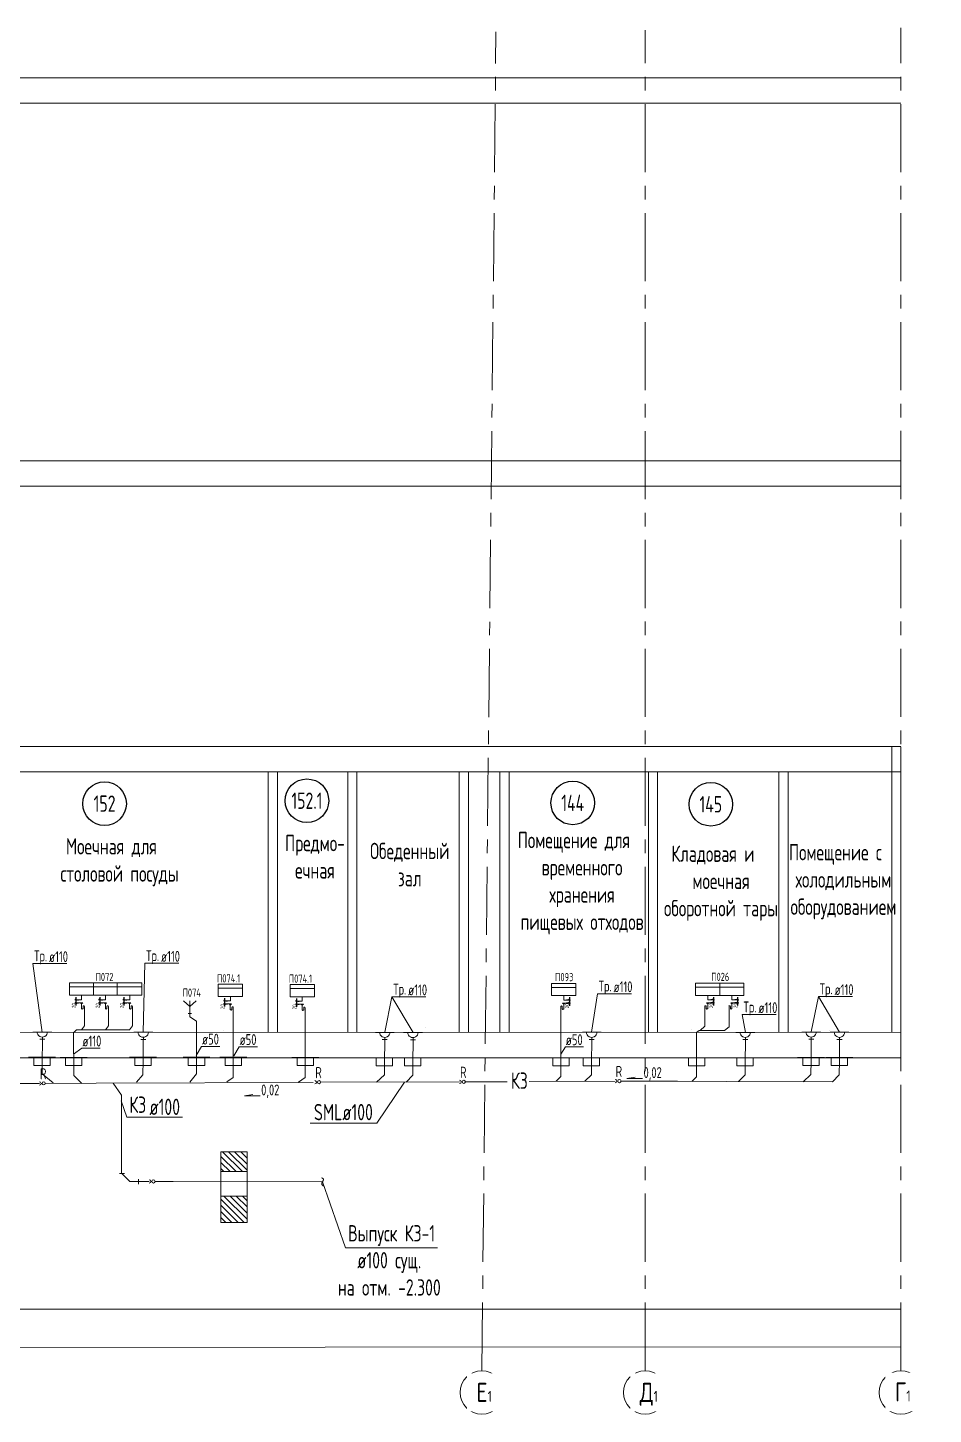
# Model space of a CAD drawing. Header units: millimetres. Extents: x -8689834 to 9419935, y -117443 to 166298.
# Drawn here: x -212037 to -195406, y -112293 to -86840 of the extents above; entities that cross this region are included whole.
import ezdxf
from ezdxf.enums import TextEntityAlignment as Align

# ---------------------------------------------------------------- set-up
doc = ezdxf.new("R2010")
doc.units = ezdxf.units.MM
doc.header["$MEASUREMENT"] = 0
doc.linetypes.add('CENTER', pattern=[2, 1.25, -0.25, 0.25, -0.25])
doc.layers.get('0').update_dxf_attribs({"color": 250, "lineweight": 9})
for name, color, linetype in [('PDF _0', 7, 'Continuous'), ('PDF __ВК-Text В1', 7, 'Continuous'), ('PDF __ВК-В1', 5, 'Continuous'), ('PDF __ВК-К3', 7, 'Continuous'), ('PDF __ВК-противопожарные муфты', 1, 'Continuous'), ('PDF __ВК-стены', 7, 'Continuous'), ('PDF __ВК-текст Канал', 7, 'Continuous'), ('PDF __Пескоуловитель', 7, 'Continuous'), ('PDF __Сантехника', 7, 'Continuous'), ('PDF _TEKSTBK', 7, 'Continuous'), ('АР_Кровля дорожки', 245, 'Continuous'), ('АР_Таблицы', 250, 'Continuous')]:
    doc.layers.add(name, color=color, linetype=linetype)
doc.layers.add('PDF __ВК-К1', color=7, linetype='Continuous', true_color=0xb80000)
for name, color, linetype, lineweight in [('АР_Маркер экспликации', 239, 'Continuous', 13), ('АР_Номер помещения', 1, 'Continuous', 25), ('АР_Оси', 195, 'Continuous', 9), ('АР_Помещения_площадь', 19, 'Continuous', 9), ('ВК_канализация', 32, 'Continuous', 15)]:
    doc.layers.add(name, color=color, linetype=linetype, lineweight=lineweight)
doc.styles.add('ISOCPEUR', font='isocpeur.ttf', dxfattribs={"width": 0.7})
doc.styles.get("Standard").update_dxf_attribs({"font": 'isocpeur.ttf', "width": 0.7})
doc.styles.add('ГОСТ 2.304', font='isocpeur.ttf', dxfattribs={"width": 0.7})
doc.styles.add('ГОСТ М100', font='ARIALN.TTF')
doc.dimstyles.new('ISO-25', dxfattribs={"dimtxt": 70, "dimasz": 30, "dimexe": 50, "dimexo": 50, "dimgap": 5, "dimtad": 1, "dimdec": 0, "dimrnd": 10, "dimdsep": 46, "dimtxsty": 'ГОСТ М100', "dimblk": 'OBLIQUE', "dimcen": 30, "dimdle": 50, "dimadec": 0, "dimazin": 0, "dimtfac": 1, "dimtdec": 0, "dimtmove": 1, "dimatfit": 3, "dimldrblk": 'OBLIQUE', "dimfxl": 1, "dimarcsym": 0})

# ---------------------------------------------------------------- blocks, each defined once
blk = doc.blocks.new('*U1658')
at = {"layer": 'АР_Номер помещения', "color": 7}
blk.add_circle((-15720, 4793), 400, dxfattribs=at)
at = {"layer": 'АР_Помещения_площадь', "color": 7}
blk.add_line((-13545, 633), (-13545, 633), dxfattribs=at)
at = {"color": 7, "style": 'ISOCPEUR', "width": 0.7, "flags": 1}
blk.add_attdef('КАТЕГОРИЯ', (-499, -2092), '', height=250, dxfattribs=at)
at = {"layer": 'АР_Номер помещения', "color": 7, "style": 'ISOCPEUR', "width": 0.7}
blk.add_attdef('НОМЕР_ПОМЕЩЕНИЯ', text='', height=300, dxfattribs=at).set_placement((-15720, 4793), align=Align.MIDDLE_CENTER)
at = {"layer": 'АР_Помещения_площадь', "color": 7, "lineweight": 30, "width": 0.7, "flags": 104}
blk.add_attdef('ИМЯ_ПОМЕЩЕНИЯ', text='', height=100, dxfattribs=at).set_placement((158, 1217), align=Align.MIDDLE_CENTER)
at = {"layer": 'АР_Помещения_площадь', "color": 7, "style": 'ISOCPEUR', "width": 0.7}
blk.add_attdef('ПЛОЩАДЬ_ПОМЕЩЕНИЯ', text='', height=200, dxfattribs=at).set_placement((-13540, 880), align=Align.MIDDLE_RIGHT)
blk = doc.blocks.new('_Oblique')
at = {"color": 0, "linetype": 'ByBlock', "lineweight": -2}
blk.add_line((-0.5, -0.5), (0.5, 0.5), dxfattribs=at)
blk = doc.blocks.new('*D1757')
at = {"layer": 'АР_Кровля дорожки', "color": 0, "lineweight": -2, "ltscale": 500, "transparency": 16777216}
for p, q in [((-210269, -104634), (-210269, -104790)), ((-210240, -104684), (-210219, -104684)), ((-210240, -104740), (-210219, -104740))]:
    blk.add_line(p, q, dxfattribs=at)
at = {"layer": 'АР_Кровля дорожки', "color": 0, "lineweight": -2, "ltscale": 500, "transparency": 16777216, "xscale": 30, "yscale": 30, "zscale": 30}
for p, rotation in [((-210269, -104684), 90), ((-210269, -104740), 270)]:
    blk.add_blockref('_Oblique', p, dxfattribs=dict(at, rotation=rotation))
at = {"layer": 'АР_Кровля дорожки', "color": 0, "lineweight": 13, "ltscale": 500, "transparency": 16777216, "insert": (-210309, -104790), "char_height": 70, "attachment_point": 5, "rotation": 90, "style": 'ГОСТ М100'}
blk.add_mtext('{\\fГОСТ тип А|b0|i0|c0|p34;20}', dxfattribs=at)
blk = doc.blocks.new('*D1758')
at = {"layer": 'АР_Кровля дорожки', "color": 0, "lineweight": -2, "ltscale": 500, "transparency": 16777216}
for p, q in [((-210713, -104634), (-210713, -104790)), ((-210684, -104684), (-210663, -104684)), ((-210684, -104740), (-210663, -104740))]:
    blk.add_line(p, q, dxfattribs=at)
at = {"layer": 'АР_Кровля дорожки', "color": 0, "lineweight": -2, "ltscale": 500, "transparency": 16777216, "xscale": 30, "yscale": 30, "zscale": 30}
for p, rotation in [((-210713, -104684), 90), ((-210713, -104740), 270)]:
    blk.add_blockref('_Oblique', p, dxfattribs=dict(at, rotation=rotation))
at = {"layer": 'АР_Кровля дорожки', "color": 0, "lineweight": 13, "ltscale": 500, "transparency": 16777216, "insert": (-210753, -104790), "char_height": 70, "attachment_point": 5, "rotation": 90, "style": 'ГОСТ М100'}
blk.add_mtext('{\\fГОСТ тип А|b0|i0|c0|p34;20}', dxfattribs=at)
blk = doc.blocks.new('*D1759')
at = {"layer": 'АР_Кровля дорожки', "color": 0, "lineweight": -2, "ltscale": 500, "transparency": 16777216}
for p, q in [((-211152, -104634), (-211152, -104790)), ((-211123, -104684), (-211102, -104684)), ((-211123, -104740), (-211102, -104740))]:
    blk.add_line(p, q, dxfattribs=at)
at = {"layer": 'АР_Кровля дорожки', "color": 0, "lineweight": -2, "ltscale": 500, "transparency": 16777216, "xscale": 30, "yscale": 30, "zscale": 30}
for p, rotation in [((-211152, -104684), 90), ((-211152, -104740), 270)]:
    blk.add_blockref('_Oblique', p, dxfattribs=dict(at, rotation=rotation))
at = {"layer": 'АР_Кровля дорожки', "color": 0, "lineweight": 13, "ltscale": 500, "transparency": 16777216, "insert": (-211192, -104790), "char_height": 70, "attachment_point": 5, "rotation": 90, "style": 'ГОСТ М100'}
blk.add_mtext('{\\fГОСТ тип А|b0|i0|c0|p34;20}', dxfattribs=at)
blk = doc.blocks.new('*D1760')
at = {"layer": 'АР_Кровля дорожки', "color": 0, "lineweight": -2, "ltscale": 500, "transparency": 16777216}
for p, q in [((-208420, -104653), (-208420, -104809)), ((-208391, -104703), (-208370, -104703)), ((-208391, -104759), (-208370, -104759))]:
    blk.add_line(p, q, dxfattribs=at)
at = {"layer": 'АР_Кровля дорожки', "color": 0, "lineweight": -2, "ltscale": 500, "transparency": 16777216, "xscale": 30, "yscale": 30, "zscale": 30}
for p, rotation in [((-208420, -104703), 90), ((-208420, -104759), 270)]:
    blk.add_blockref('_Oblique', p, dxfattribs=dict(at, rotation=rotation))
at = {"layer": 'АР_Кровля дорожки', "color": 0, "lineweight": 13, "ltscale": 500, "transparency": 16777216, "insert": (-208460, -104809), "char_height": 70, "attachment_point": 5, "rotation": 90, "style": 'ГОСТ М100'}
blk.add_mtext('{\\fГОСТ тип А|b0|i0|c0|p34;20}', dxfattribs=at)
blk = doc.blocks.new('*D1761')
at = {"layer": 'АР_Кровля дорожки', "color": 0, "lineweight": -2, "ltscale": 500, "transparency": 16777216}
for p, q in [((-207099, -104658), (-207099, -104814)), ((-207070, -104708), (-207049, -104708)), ((-207070, -104764), (-207049, -104764))]:
    blk.add_line(p, q, dxfattribs=at)
at = {"layer": 'АР_Кровля дорожки', "color": 0, "lineweight": -2, "ltscale": 500, "transparency": 16777216, "xscale": 30, "yscale": 30, "zscale": 30}
for p, rotation in [((-207099, -104708), 90), ((-207099, -104764), 270)]:
    blk.add_blockref('_Oblique', p, dxfattribs=dict(at, rotation=rotation))
at = {"layer": 'АР_Кровля дорожки', "color": 0, "lineweight": 13, "ltscale": 500, "transparency": 16777216, "insert": (-207139, -104814), "char_height": 70, "attachment_point": 5, "rotation": 90, "style": 'ГОСТ М100'}
blk.add_mtext('{\\fГОСТ тип А|b0|i0|c0|p34;20}', dxfattribs=at)
blk = doc.blocks.new('*D1763')
at = {"layer": 'АР_Кровля дорожки', "color": 0, "lineweight": -2, "ltscale": 500, "transparency": 16777216}
for p, q in [((-202118, -104688), (-202139, -104688)), ((-202118, -104744), (-202139, -104744)), ((-202089, -104638), (-202089, -104794))]:
    blk.add_line(p, q, dxfattribs=at)
at = {"layer": 'АР_Кровля дорожки', "color": 0, "lineweight": -2, "ltscale": 500, "transparency": 16777216, "xscale": 30, "yscale": 30, "zscale": 30}
for p, rotation in [((-202089, -104688), 90), ((-202089, -104744), 270)]:
    blk.add_blockref('_Oblique', p, dxfattribs=dict(at, rotation=rotation))
at = {"layer": 'АР_Кровля дорожки', "color": 0, "lineweight": 13, "ltscale": 500, "transparency": 16777216, "insert": (-202129, -104794), "char_height": 70, "attachment_point": 5, "rotation": 90, "style": 'ГОСТ М100'}
blk.add_mtext('{\\fГОСТ тип А|b0|i0|c0|p34;20}', dxfattribs=at)
blk = doc.blocks.new('*D1764')
at = {"layer": 'АР_Кровля дорожки', "color": 0, "lineweight": -2, "ltscale": 500, "transparency": 16777216}
for p, q in [((-199473, -104683), (-199494, -104683)), ((-199473, -104739), (-199494, -104739)), ((-199444, -104633), (-199444, -104789))]:
    blk.add_line(p, q, dxfattribs=at)
at = {"layer": 'АР_Кровля дорожки', "color": 0, "lineweight": -2, "ltscale": 500, "transparency": 16777216, "xscale": 30, "yscale": 30, "zscale": 30}
for p, rotation in [((-199444, -104683), 90), ((-199444, -104739), 270)]:
    blk.add_blockref('_Oblique', p, dxfattribs=dict(at, rotation=rotation))
at = {"layer": 'АР_Кровля дорожки', "color": 0, "lineweight": 13, "ltscale": 500, "transparency": 16777216, "insert": (-199484, -104789), "char_height": 70, "attachment_point": 5, "rotation": 90, "style": 'ГОСТ М100'}
blk.add_mtext('{\\fГОСТ тип А|b0|i0|c0|p34;20}', dxfattribs=at)
blk = doc.blocks.new('*D1765')
at = {"layer": 'АР_Кровля дорожки', "color": 0, "lineweight": -2, "ltscale": 500, "transparency": 16777216}
for p, q in [((-199028, -104683), (-199049, -104683)), ((-199028, -104739), (-199049, -104739)), ((-198999, -104633), (-198999, -104789))]:
    blk.add_line(p, q, dxfattribs=at)
at = {"layer": 'АР_Кровля дорожки', "color": 0, "lineweight": -2, "ltscale": 500, "transparency": 16777216, "xscale": 30, "yscale": 30, "zscale": 30}
for p, rotation in [((-198999, -104683), 90), ((-198999, -104739), 270)]:
    blk.add_blockref('_Oblique', p, dxfattribs=dict(at, rotation=rotation))
at = {"layer": 'АР_Кровля дорожки', "color": 0, "lineweight": 13, "ltscale": 500, "transparency": 16777216, "insert": (-199039, -104789), "char_height": 70, "attachment_point": 5, "rotation": 90, "style": 'ГОСТ М100'}
blk.add_mtext('{\\fГОСТ тип А|b0|i0|c0|p34;20}', dxfattribs=at)

msp = doc.modelspace()

# ---------------------------------------------------------------- linework, layer by layer
at = {"layer": 'PDF _0', "color": 3, "lineweight": 13}
for centre in [(-211768.3, -105273.3), (-211768.3, -105273.3), (-209915.9, -105276.6), (-209915.9, -105276.6), (-205481, -105280), (-205481, -105280), (-204961.3, -105283.5), (-204961.3, -105283.5), (-201679.6, -105278.6), (-201679.6, -105278.6), (-198858.8, -105280.3), (-198858.8, -105280.3), (-197649.4, -105274.6), (-197649.4, -105274.6), (-197129.7, -105278), (-197129.7, -105278)]:
    msp.add_arc(centre, 95.2, 179.99999, 0.00001, dxfattribs=at)
at = {"layer": 'PDF __ВК-Text В1', "lineweight": 13}
for points in [[(-200879.7, -106104.4), (-201034.4, -106130.6), (-200746.9, -106130.6)], [(-207902.2, -106423.5), (-208056.8, -106449.7), (-207769.3, -106449.7)]]:
    msp.add_lwpolyline(points, dxfattribs=at)
at = {"layer": 'PDF __ВК-В1', "color": 30, "lineweight": 13, "true_color": 0xf26722}
msp.add_lwpolyline([(-209059.8, -104806.5), (-209059.8, -104704.8)], dxfattribs=at)
at = {"layer": 'PDF __ВК-К1', "color": 30, "lineweight": 13, "true_color": 0xf26722}
for points in [[(-211046.9, -104683.6), (-211046.9, -104603.2)], [(-210608.4, -104683.6), (-210608.4, -104603.2)], [(-210164, -104683.6), (-210164, -104603.2)], [(-202193.5, -104688.3), (-202193.5, -104607.9)], [(-199548.8, -104683), (-199548.8, -104602.5)], [(-199104.3, -104683), (-199104.3, -104602.5)], [(-208314.6, -104703.3), (-208314.6, -104622.8)], [(-206994.6, -104707.8), (-206994.6, -104627.4)], [(-209087.4, -104933.5), (-209029.5, -104933.5)], [(-209059.8, -104878.3), (-209059.8, -104997)], [(-209059.8, -104997), (-208939, -105075.8)], [(-211939.7, -105275.5), (-211592.6, -105275.5)], [(-211766.2, -105440.5), (-211765.5, -105368.6)], [(-210087.4, -105278.8), (-209740.2, -105278.8)], [(-209913.8, -105443.8), (-209913.1, -105371.9)], [(-205652.5, -105282.2), (-205305.4, -105282.2)], [(-205132.7, -105285.6), (-204785.6, -105285.6)], [(-201851, -105280.7), (-201503.9, -105280.7)], [(-201677.5, -105445.8), (-201676.8, -105373.8)], [(-199030.3, -105282.5), (-198683.2, -105282.5)], [(-197820.9, -105276.7), (-197473.8, -105276.7)], [(-197647.3, -105441.8), (-197646.7, -105369.8)], [(-197301.1, -105280.1), (-196954, -105280.1)], [(-197127.6, -105445.2), (-197126.9, -105373.3)], [(-211719.6, -105406.7), (-211812.7, -105406.7)], [(-211719.6, -105406.7), (-211812.7, -105406.7)], [(-209867.2, -105410), (-209960.4, -105410)], [(-209867.2, -105410), (-209960.4, -105410)], [(-205432.4, -105413.4), (-205525.5, -105413.4)], [(-205432.4, -105413.4), (-205525.5, -105413.4)], [(-205478.9, -105447.2), (-205478.3, -105375.3)], [(-204912.6, -105416.8), (-205005.7, -105416.8)], [(-204912.6, -105416.8), (-205005.7, -105416.8)], [(-204959.2, -105450.7), (-204958.5, -105378.7)], [(-201630.9, -105411.9), (-201724, -105411.9)], [(-201630.9, -105411.9), (-201724, -105411.9)], [(-198810.2, -105413.7), (-198903.3, -105413.7)], [(-198810.2, -105413.7), (-198903.3, -105413.7)], [(-198856.7, -105447.6), (-198856, -105375.6)], [(-197600.8, -105407.9), (-197693.9, -105407.9)], [(-197600.8, -105407.9), (-197693.9, -105407.9)], [(-197081, -105411.4), (-197174.1, -105411.4)], [(-197081, -105411.4), (-197174.1, -105411.4)], [(-210468.4, -106215.3), (-210315.1, -106436), (-210316.4, -107863.4)], [(-210261.4, -107871.9), (-210350.3, -107871.9)], [(-210320.6, -107859.2), (-210159.8, -108020)], [(-210159.8, -108020), (-209805.6, -108019.4)], [(-210003.2, -107977.7), (-210003.2, -108066.6)], [(-209698.9, -108019.3), (-209367.3, -108018.7)], [(-209367.3, -108018.7), (-206621, -108024.3)]]:
    msp.add_lwpolyline(points, dxfattribs=at)
at = {"layer": 'PDF __ВК-К1', "lineweight": 13}
for points in [[(-211939.7, -105275.5), (-211592.6, -105275.5)], [(-210087.4, -105278.8), (-209740.2, -105278.8)], [(-205652.5, -105282.2), (-205305.4, -105282.2)], [(-205132.7, -105285.6), (-204785.6, -105285.6)], [(-201851, -105280.7), (-201503.9, -105280.7)], [(-199030.3, -105282.5), (-198683.2, -105282.5)], [(-197820.9, -105276.7), (-197473.8, -105276.7)], [(-197301.1, -105280.1), (-196954, -105280.1)]]:
    msp.add_lwpolyline(points, dxfattribs=at)
at = {"layer": 'PDF __ВК-К3', "lineweight": 13}
msp.add_lwpolyline([(-208487.7, -108769.3), (-208487.7, -107474), (-208009.4, -107474), (-208009.4, -108769.3)], close=True, dxfattribs=at)
for points in [[(-208208.3, -107838), (-208487.7, -107558.6)], [(-208094.1, -107838), (-208462.3, -107474)], [(-208009.4, -107812.6), (-208348, -107474)], [(-208009.4, -107702.6), (-208238, -107474)], [(-208009.4, -107588.3), (-208123.7, -107474)], [(-208009.4, -107478.2), (-208013.6, -107474)], [(-208318.4, -107838), (-208487.7, -107672.9)], [(-208432.7, -107838), (-208487.7, -107783)], [(-208487.7, -107838), (-208009.4, -107838)], [(-208487.7, -108286.7), (-208009.4, -108286.7)], [(-208064.4, -108769.3), (-208487.7, -108346)], [(-208009.4, -108710), (-208432.7, -108286.7)], [(-208009.4, -108600), (-208318.4, -108286.7)], [(-208009.4, -108485.7), (-208208.3, -108286.7)], [(-208009.4, -108375.6), (-208094.1, -108286.7)], [(-208174.5, -108769.3), (-208487.7, -108456)], [(-208288.8, -108769.3), (-208487.7, -108570.3)], [(-208398.8, -108769.3), (-208487.7, -108680.4)]]:
    msp.add_lwpolyline(points, dxfattribs=at)
at = {"layer": 'PDF __ВК-противопожарные муфты', "lineweight": 13}
for points in [[(-212019.4, -105739), (-211773.8, -105739), (-211524.1, -105739)], [(-211922, -105739), (-211922, -105887.1), (-211621.5, -105887.1), (-211621.5, -105739)], [(-211438.3, -105740.8), (-211192.8, -105740.8), (-210943.1, -105740.8)], [(-211341, -105740.8), (-211341, -105889), (-211040.4, -105889), (-211040.4, -105740.8)], [(-210167, -105739), (-209921.5, -105739), (-209671.8, -105739)], [(-210069.7, -105739), (-210069.7, -105887.1), (-209769.1, -105887.1), (-209769.1, -105739)], [(-209184.6, -105739), (-208939.1, -105739), (-208689.4, -105739)], [(-209087.3, -105739), (-209087.3, -105887.1), (-208786.7, -105887.1), (-208786.7, -105739)], [(-208507, -105739), (-208261.4, -105739), (-208011.7, -105739)], [(-208409.6, -105739), (-208409.6, -105887.1), (-208109.1, -105887.1), (-208109.1, -105739)], [(-207186.9, -105743.6), (-206941.4, -105743.6), (-206691.6, -105743.6)], [(-207089.6, -105743.6), (-207089.6, -105891.7), (-206789, -105891.7), (-206789, -105743.6)], [(-205732.2, -105749.3), (-205486.7, -105749.3), (-205237, -105749.3)], [(-205634.9, -105749.3), (-205634.9, -105897.5), (-205334.3, -105897.5), (-205334.3, -105749.3)], [(-205212.4, -105749.3), (-204966.9, -105749.3), (-204717.2, -105749.3)], [(-205115.1, -105749.3), (-205115.1, -105897.5), (-204814.5, -105897.5), (-204814.5, -105749.3)], [(-202489.9, -105748), (-202244.4, -105748), (-201994.6, -105748)], [(-202392.5, -105748), (-202392.5, -105896.2), (-202092, -105896.2), (-202092, -105748)], [(-201930.8, -105748.1), (-201685.2, -105748.1), (-201435.5, -105748.1)], [(-201833.4, -105748.1), (-201833.4, -105896.3), (-201532.8, -105896.3), (-201532.8, -105748.1)], [(-200000.1, -105747.2), (-199754.6, -105747.2), (-199504.9, -105747.2)], [(-199902.8, -105747.2), (-199902.8, -105895.4), (-199602.2, -105895.4), (-199602.2, -105747.2)], [(-199110, -105748.1), (-198864.5, -105748.1), (-198614.7, -105748.1)], [(-199012.6, -105748.1), (-199012.6, -105896.3), (-198712.1, -105896.3), (-198712.1, -105748.1)], [(-197900.6, -105743.9), (-197655.1, -105743.9), (-197405.4, -105743.9)], [(-197803.3, -105743.9), (-197803.3, -105892), (-197502.7, -105892), (-197502.7, -105743.9)], [(-197380.8, -105743.9), (-197135.3, -105743.9), (-196885.6, -105743.9)], [(-197283.5, -105743.9), (-197283.5, -105892), (-196982.9, -105892), (-196982.9, -105743.9)]]:
    msp.add_lwpolyline(points, dxfattribs=at)
at = {"layer": 'PDF __ВК-стены', "color": 18, "lineweight": 13, "true_color": 0x000000}
for points in [[(-227717.8, -87757.7), (-195999.9, -87757.7)], [(-227717.8, -88223.4), (-195999.9, -88223.4)], [(-227717.8, -94788), (-195999.9, -94788)], [(-227717.8, -95253.7), (-195999.9, -95253.7)], [(-227717.8, -100037.1), (-195999.9, -100037.1)], [(-196169.2, -100037.6), (-196169.2, -105277.2)], [(-195999.9, -100037.6), (-195999.9, -105748.1)], [(-227717.8, -100498.5), (-195999.9, -100498.5)], [(-207619, -100494.5), (-207619, -105277.9)], [(-207449.7, -100494.5), (-207449.7, -105277.9)], [(-206159.3, -100494.8), (-206159.3, -105278.2)], [(-205989.9, -100494.8), (-205989.9, -105278.2)], [(-204110.6, -100498.5), (-204110.6, -105282)], [(-203941.3, -100498.5), (-203941.3, -105282)], [(-203366, -100506.2), (-203366, -105282.5)], [(-203196.7, -100506.2), (-203196.7, -105282.5)], [(-200637.7, -100506.2), (-200637.7, -105282.5)], [(-200468.4, -100506.2), (-200468.4, -105282.5)], [(-198242.5, -100494.8), (-198242.5, -105278.2)], [(-198073.1, -100494.8), (-198073.1, -105278.2)], [(-228269.9, -105282.1), (-195999.9, -105277.7)], [(-228240.4, -105747.7), (-195999.9, -105747.7)], [(-227717.8, -105747.7), (-195999.9, -105747.7)], [(-227717.8, -111074), (-195999.9, -111051.7)]]:
    msp.add_lwpolyline(points, dxfattribs=at)
at = {"layer": 'PDF __ВК-текст Канал', "lineweight": 13}
msp.add_lwpolyline([(-205118.3, -106194.9), (-205627.8, -106945.9), (-205678.6, -106945.9), (-206846.9, -106945.9)], dxfattribs=at)
at = {"layer": 'PDF __Пескоуловитель', "lineweight": 13}
msp.add_lwpolyline([(-206642.1, -107952.3), (-206629.4, -107956.5), (-206621, -107960.8), (-206616.7, -107965), (-206612.5, -107965), (-206608.3, -107969.2), (-206604, -107973.5), (-206604, -107977.7), (-206604, -107981.9), (-206604, -107986.2), (-206604, -107990.4), (-206608.3, -107994.6), (-206608.3, -107998.9), (-206612.5, -108007.3), (-206616.7, -108011.6), (-206621, -108024.3), (-206625.2, -108032.7), (-206629.4, -108037), (-206633.7, -108041.2), (-206633.7, -108049.7), (-206637.9, -108053.9), (-206637.9, -108058.1), (-206637.9, -108062.4), (-206637.9, -108066.6), (-206637.9, -108070.8), (-206633.7, -108075.1), (-206633.7, -108079.3), (-206629.4, -108079.3), (-206625.2, -108083.5), (-206621, -108087.8), (-206616.7, -108092), (-206612.5, -108096.2), (-206599.8, -108104.7)], dxfattribs=at)
at = {"layer": 'PDF __Сантехника', "lineweight": 13}
for points in [[(-211269.1, -104375.5), (-210830.7, -104375.4), (-210830.7, -104447.3), (-211269.1, -104447.5)], [(-211269.1, -104447.5), (-210830.7, -104447.5), (-210830.5, -104600.6), (-211269.1, -104599.9)], [(-210830.7, -104375.5), (-210392.3, -104375.4), (-210392.3, -104447.3), (-210830.7, -104447.5)], [(-210830.7, -104447.5), (-210392.3, -104447.5), (-210392.1, -104600.6), (-210830.7, -104599.9)], [(-210392.3, -104375.5), (-209941.7, -104375.5), (-209941.7, -104447.5), (-210392.3, -104447.5)], [(-210392.2, -104447.5), (-209941.7, -104447.5), (-209941.7, -104599.9), (-210392.2, -104600.1)], [(-208536.9, -104398.5), (-208092.4, -104398.5), (-208092.4, -104470.4), (-208536.9, -104470.4)], [(-208536.9, -104470.4), (-208092.4, -104470.4), (-208092.4, -104622.8), (-208536.9, -104622.8)], [(-207216.8, -104403.1), (-206772.3, -104403.1), (-206772.3, -104475), (-207216.8, -104475)], [(-207216.8, -104475), (-206772.3, -104475), (-206772.3, -104627.4), (-207216.8, -104627.4)], [(-201971.3, -104383.5), (-202415.7, -104383.5), (-202415.7, -104455.5), (-201971.3, -104455.5)], [(-201971.3, -104455.5), (-202415.7, -104455.5), (-202415.7, -104607.9), (-201971.3, -104607.9)], [(-199326.5, -104378.2), (-199771, -104378.2), (-199771, -104450.1), (-199326.5, -104450.1)], [(-199326.5, -104450.1), (-199771, -104450.1), (-199771, -104602.5), (-199326.5, -104602.5)], [(-198882.1, -104378.2), (-199326.5, -104378.2), (-199326.5, -104450.1), (-198882.1, -104450.1)], [(-198882.1, -104450.1), (-199326.5, -104450.1), (-199326.5, -104602.5), (-198882.1, -104602.5)]]:
    msp.add_lwpolyline(points, close=True, dxfattribs=at)
for points in [[(-209059.8, -104878.3), (-209059.8, -104806.5), (-209175.8, -104704.3)], [(-208941.1, -104704.3), (-209059.8, -104806.5)]]:
    msp.add_lwpolyline(points, dxfattribs=at)
at = {"layer": 'PDF _TEKSTBK', "lineweight": 13}
for points in [[(-211048.1, -104760.6), (-211027, -104739.5)], [(-210609.7, -104760.6), (-210588.6, -104739.5)], [(-210165.2, -104760.6), (-210144.2, -104739.5)], [(-208315.9, -104780.2), (-208294.8, -104759.2)], [(-206995.8, -104784.8), (-206974.8, -104763.8)], [(-202192.3, -104765.2), (-202213.3, -104744.2)], [(-199547.5, -104759.9), (-199568.6, -104738.9)], [(-199103.1, -104759.9), (-199124.1, -104738.9)]]:
    msp.add_lwpolyline(points, dxfattribs=at)
at = {"layer": 'PDF _TEKSTBK', "color": 30, "lineweight": 13, "true_color": 0xf26722}
for points in [[(-211048, -104842.9), (-211048.1, -104760.6), (-211048.1, -104760.6)], [(-210609.6, -104842.9), (-210609.7, -104760.6), (-210609.7, -104760.6)], [(-210165.1, -104842.9), (-210165.2, -104760.6), (-210165.2, -104760.6)], [(-208315.8, -104862.5), (-208315.9, -104780.2), (-208315.9, -104780.2)], [(-206995.7, -104867.1), (-206995.8, -104784.8), (-206995.8, -104784.8)], [(-202192.4, -104847.6), (-202192.3, -104765.2), (-202192.3, -104765.2)], [(-199547.6, -104842.2), (-199547.5, -104759.9), (-199547.5, -104759.9)], [(-199103.2, -104842.2), (-199103.1, -104759.9), (-199103.1, -104759.9)]]:
    msp.add_lwpolyline(points, dxfattribs=at)
for centre, start, end in [((-211034.4, -104840.7), 189.04021, 353.99457), ((-211007.3, -104806.2), 6.6197, 175.58976), ((-210596, -104840.7), 189.04021, 353.99457), ((-210568.9, -104806.2), 6.6197, 175.58976), ((-210151.6, -104840.7), 189.04021, 353.99457), ((-210124.4, -104806.2), 6.6197, 175.58976), ((-208302.2, -104860.4), 189.04021, 353.99457), ((-208275.1, -104825.8), 6.6197, 175.58976), ((-206955, -104830.4), 6.6197, 175.58976), ((-202233.1, -104810.8), 4.41024, 173.3803), ((-202205.9, -104845.4), 186.00543, 350.95979), ((-199588.3, -104805.5), 4.41024, 173.3803), ((-199561.2, -104840.1), 186.00543, 350.95979), ((-199143.9, -104805.5), 4.41024, 173.3803), ((-199116.7, -104840.1), 186.00543, 350.95979), ((-206982.2, -104865), 189.04021, 353.99457)]:
    msp.add_arc(centre, 13.7, start, end, dxfattribs=at)
at = {"layer": 'АР_Кровля дорожки', "color": 7, "lineweight": 13, "ltscale": 500}
for points in [[(-211046.9, -104683.6), (-211172.8, -104683.6)], [(-211027, -104739.5), (-211172.8, -104739.5)], [(-211048.1, -104760.6), (-211069.8, -104739.5)], [(-210608.4, -104683.6), (-210734.3, -104683.6)], [(-210588.6, -104739.5), (-210734.3, -104739.5)], [(-210609.7, -104760.6), (-210631.3, -104739.5)], [(-210164, -104683.6), (-210289.9, -104683.6)], [(-210144.2, -104739.5), (-210289.9, -104739.5)], [(-210165.2, -104760.6), (-210186.9, -104739.5)], [(-208314.6, -104703.3), (-208440.5, -104703.3)], [(-208294.8, -104759.2), (-208440.5, -104759.2)], [(-208315.9, -104780.2), (-208337.5, -104759.2)], [(-206994.6, -104707.8), (-207120.5, -104707.8)], [(-206974.8, -104763.8), (-207120.5, -104763.8)], [(-206995.8, -104784.8), (-207017.5, -104763.8)], [(-202213.3, -104744.2), (-202067.6, -104744.2)], [(-202193.5, -104688.3), (-202067.6, -104688.3)], [(-202192.3, -104765.2), (-202170.6, -104744.2)], [(-199568.6, -104738.9), (-199422.9, -104738.9)], [(-199548.8, -104683), (-199422.9, -104683)], [(-199547.5, -104759.9), (-199525.9, -104738.9)], [(-199124.1, -104738.9), (-198978.4, -104738.9)], [(-199104.3, -104683), (-198978.4, -104683)], [(-199103.1, -104759.9), (-199081.4, -104738.9)], [(-199155.7, -105179.9), (-199239.1, -105249.9)]]:
    msp.add_lwpolyline(points, dxfattribs=at)
at = {"layer": 'АР_Кровля дорожки', "color": 30, "lineweight": 13, "ltscale": 500, "true_color": 0xf26722}
for points in [[(-211020.9, -104805.1), (-211020.8, -104842.2)], [(-210993.7, -104804.6), (-210993.7, -105160.3)], [(-210582.5, -104805.1), (-210582.4, -104842.2)], [(-210555.3, -104804.6), (-210555.3, -105160.3)], [(-210138, -104805.1), (-210137.9, -104842.2)], [(-210110.8, -104804.6), (-210110.8, -105159)], [(-208288.7, -104824.8), (-208288.6, -104861.8)], [(-208261.5, -104824.2), (-208261.4, -106108)], [(-206968.6, -104829.3), (-206968.5, -104866.4)], [(-206941.5, -104828.8), (-206941.4, -106112.6)], [(-202246.6, -104809.3), (-202243.5, -106089.7)], [(-202219.5, -104809.8), (-202219.6, -104846.9)], [(-199601.9, -104803.9), (-199601, -105170.3)], [(-199574.7, -104804.5), (-199574.8, -104841.5)], [(-199157.4, -104803.9), (-199155.7, -105179.9)], [(-199130.2, -104804.5), (-199130.3, -104841.5)], [(-210110.8, -105159), (-210166, -105234.8), (-211140.3, -105237.7), (-211193.7, -105289.7), (-211192.2, -106075), (-211044, -106217.6)], [(-210993.7, -105160.3), (-211048.9, -105236.1)], [(-210555.3, -105160.3), (-210610.5, -105236.1)], [(-199156.5, -105180.6), (-199239.1, -105249.9), (-199707.2, -105249.9), (-199755.4, -105282.5), (-199754, -106095.9)], [(-199601, -105170.3), (-199684.4, -105249.9)], [(-208261.4, -106108), (-208381.4, -106192.8)], [(-206941.4, -106112.6), (-207061.4, -106197.3)]]:
    msp.add_lwpolyline(points, dxfattribs=at)
at = {"layer": 'АР_Оси', "color": 18, "linetype": 'CENTER', "lineweight": 13, "ltscale": 1000, "true_color": 0x000000}
for p, q in [((-203696.8, -111492.5), (-203436.6, -86915.4)), ((-200696.8, -111492.5), (-200696.8, -86887)), ((-195999.9, -111492.1), (-195999.9, -86839.6))]:
    msp.add_line(p, q, dxfattribs=at)
at = {"layer": 'АР_Оси', "color": 18, "lineweight": 13, "ltscale": 0.5, "true_color": 0x000000}
for centre in [(-203696.8, -111892.5), (-200696.8, -111892.5), (-195999.9, -111892.1)]:
    msp.add_circle(centre, 400, dxfattribs=at)
at = {"layer": 'ВК_канализация', "color": 18, "lineweight": 13, "ltscale": 500, "true_color": 0x000000}
for points in [[(-211317.1, -104018.5), (-211942, -104018.5), (-211768.3, -105281.7)], [(-209260.9, -104013.5), (-209885.8, -104013.5), (-209915.9, -105276.6)], [(-200950.1, -104571.5), (-201575, -104571.5), (-201679.6, -105278.6)], [(-205347.3, -104628.7), (-205481, -105280)], [(-204722.4, -104628.7), (-205347.3, -104628.7), (-204959.2, -105285.6)], [(-197515.7, -104623.2), (-197649.4, -105274.6)], [(-196890.8, -104623.2), (-197515.7, -104623.2), (-197127.6, -105280.1)], [(-198289.3, -104955.5), (-198914.2, -104955.5), (-198856.7, -105282.5)], [(-211192.9, -105682.4), (-211039.9, -105574.7), (-210704.6, -105574.7)], [(-208943, -105703.9), (-208843, -105539.2), (-208507.8, -105539.2)], [(-208253, -105711.5), (-208153, -105546.8), (-207817.8, -105546.8)], [(-202244.5, -105684), (-202163.2, -105550.2), (-201828, -105550.2)], [(-209193.7, -106838.8), (-210217.6, -106838.8), (-210322.7, -106536.9)], [(-204508.1, -109239.3), (-206201.5, -109239.3), (-206623.1, -108028.5)]]:
    msp.add_lwpolyline(points, dxfattribs=at)
at = {"layer": 'ВК_канализация', "color": 30, "lineweight": 13, "ltscale": 500, "true_color": 0xf26722}
for points in [[(-208939, -105073.6), (-208939.1, -106044.8)], [(-211766.2, -105440.5), (-211769.6, -105810.8), (-211768.9, -106043.6)], [(-209913.8, -105443.8), (-209917.2, -105805.7), (-209919.6, -106059.5)], [(-205478.9, -105447.2), (-205482.3, -105809.1), (-205484.7, -106062.9)], [(-204959.2, -105450.7), (-204962.6, -105812.6), (-204965, -106066.3)], [(-201677.5, -105445.8), (-201680.9, -105807.7), (-201683.3, -106061.4)], [(-198856.7, -105447.6), (-198860.1, -105809.5), (-198862.5, -106063.2)], [(-197647.3, -105441.8), (-197650.7, -105803.7), (-197653.1, -106057.4)], [(-197127.6, -105445.2), (-197131, -105807.1), (-197133.4, -106060.9)], [(-211768.9, -106043.6), (-211566.5, -106207.6)], [(-209919.6, -106059.5), (-210041.6, -106195.4)], [(-208939.1, -106044.8), (-209061, -106195.9)], [(-205484.7, -106062.9), (-205630.3, -106194.4)], [(-204965, -106066.3), (-205083.4, -106193.6)], [(-202243.5, -106089.7), (-202331.6, -106178.6)], [(-201683.3, -106061.4), (-201805.3, -106176.9)], [(-199754, -106095.9), (-199841.1, -106180.8)], [(-198862.5, -106063.2), (-198984.6, -106184.5)], [(-197653.1, -106057.4), (-197795, -106189.6)], [(-197133.4, -106060.9), (-197255.3, -106191.9)], [(-215784.7, -106223.3), (-211822.4, -106218.4)], [(-211773.2, -106218), (-211790, -106218.1)], [(-211773.2, -106218), (-211790, -106218.1)], [(-211773.2, -106218), (-211790, -106218.1)], [(-211713.2, -106217.9), (-210777, -106216.7)], [(-210777, -106216.7), (-206792.8, -106203.1)], [(-206716.8, -106196.2), (-206733.5, -106196.3)], [(-206656.8, -106195.9), (-204106, -106190.7)], [(-204059.2, -106190.3), (-204076, -106190.4)], [(-203999.2, -106189.9), (-203233.6, -106188.1)], [(-202827, -106182.3), (-201247.4, -106176)], [(-201200.6, -106175.6), (-201217.4, -106175.8)], [(-201140.8, -106178.5), (-200102, -106176)], [(-201140.6, -106175.3), (-197255.3, -106191.9)], [(-209758.9, -108019), (-209775.6, -108019.1)]]:
    msp.add_lwpolyline(points, dxfattribs=at)
at = {"layer": 'ВК_канализация', "color": 7, "lineweight": 13, "ltscale": 500}
msp.add_lwpolyline([(-195999.9, -110361.4), (-227717.8, -110361.4)], dxfattribs=at)
at = {"layer": 'ВК_канализация', "color": 30, "lineweight": 13, "ltscale": 500, "true_color": 0xf26722}
for centre in [(-211743.2, -106217.7), (-211743.2, -106217.7), (-211743.2, -106217.7), (-206686.8, -106195.9), (-204029.2, -106190), (-201170.6, -106175.3), (-209728.9, -108018.7)]:
    msp.add_circle(centre, 30, dxfattribs=at)
for centre in [(-211820, -106218.4), (-211820, -106218.4), (-211820, -106218.4), (-206763.5, -106196.6), (-204106, -106190.7), (-201247.4, -106176), (-209805.6, -108019.4)]:
    msp.add_arc(centre, 30, 270.50316, 90.50316, dxfattribs=at)

# ---------------------------------------------------------------- block references
at = {"layer": 'АР_Маркер экспликации', "color": 7, "lineweight": 13}
ref = msp.add_blockref('*U1658', (-194905.1, -105876.7), dxfattribs=at)
ref.add_attrib('НОМЕР_ПОМЕЩЕНИЯ', '152', dxfattribs={"layer": 'АР_Номер помещения', "color": 7, "height": 300, "style": 'ISOCPEUR', "width": 0.7}).set_placement((-210624.9, -101083.3), align=Align.MIDDLE_CENTER)
ref = msp.add_blockref('*U1658', (-191188.7, -105822.7), dxfattribs=at)
ref.add_attrib('НОМЕР_ПОМЕЩЕНИЯ', '152.1', dxfattribs={"layer": 'АР_Номер помещения', "color": 7, "height": 300, "style": 'ISOCPEUR', "width": 0.7}).set_placement((-206908.5, -101029.3), align=Align.MIDDLE_CENTER)
ref = msp.add_blockref('*U1658', (-186307.4, -105863), dxfattribs=at)
ref.add_attrib('НОМЕР_ПОМЕЩЕНИЯ', '144', dxfattribs={"layer": 'АР_Номер помещения', "color": 7, "height": 300, "style": 'ISOCPEUR', "width": 0.7}).set_placement((-202027.2, -101069.6), align=Align.MIDDLE_CENTER)
ref = msp.add_blockref('*U1658', (-183771.6, -105888.2), dxfattribs=at)
ref.add_attrib('НОМЕР_ПОМЕЩЕНИЯ', '145', dxfattribs={"layer": 'АР_Номер помещения', "color": 7, "height": 300, "style": 'ISOCPEUR', "width": 0.7}).set_placement((-199491.3, -101094.8), align=Align.MIDDLE_CENTER)

# ---------------------------------------------------------------- texts
at = {"layer": 'АР_Таблицы', "lineweight": 13, "ltscale": 100, "style": 'ISOCPEUR'}
for s, insert, char_height, width, attachment_point in [('\\pxi-1,l1,qc,t1,5;Моечная для столовой посуды', (-211829.4, -102157.4), 300, 2659.108, 4), ('\\pxi-1,l1,qc,t1,5;Предмо-\\Pечная ', (-208090.7, -102057.6), 300, 2659.108, 4), ('\\pxi-1,l1,qc,t1,5;Обеденный\\Pзал', (-206350.3, -102202.6), 300, 2659.108, 4), ('\\pxi-1,l1,qc,t1,5;Помещение для временного хранения пищевых отходов', (-203335.3, -102542.6), 300, 2659.108, 4), ('\\pxi-1,l1,qc,t1,5;Кладовая и моечная оборотной тары', (-200783, -102542.6), 300, 2659.108, 4), ('\\pxi-1,l1,qc,t1,5;Помещение с холодильным оборудованием', (-198534.9, -102515.8), 300, 2659.108, 4), ('П072', (-210461.6, -104265.7), 150, 3718.698, 6), ('П074.1', (-208135.1, -104290.9), 150, 3718.698, 6), ('П074.1', (-206815, -104295.5), 150, 3718.698, 6), ('П093', (-202352.2, -104267.8), 150, 3718.698, 4), ('П026', (-199485.2, -104262.5), 150, 3718.698, 4), ('П074', (-209193.8, -104552.4), 150, 3718.698, 4), ('\\pxi-1,l1,t1,5;ø110', (-211032.1, -105442), 200, 7500, 4), ('\\pxi-1,l1,t1,5;ø50', (-208835.2, -105406.6), 200, 7500, 4), ('\\pxi-1,l1,t1,5;ø50', (-208145.2, -105414.2), 200, 7500, 4), ('\\pxi-1,l1,t1,5;ø50', (-202155.5, -105417.5), 200, 7500, 4), ('\\pxi-1,l1,t1,5;0,02', (-200727.3, -106043.4), 200, 7500, 4), ('\\pxi-1,l1,t1,5;0,02', (-207749.7, -106362.5), 200, 7500, 4)]:
    msp.add_mtext(s, dxfattribs=dict(at, insert=insert, char_height=char_height, width=width, attachment_point=attachment_point))
at = {"layer": 'ВК_канализация', "color": 18, "lineweight": 13, "ltscale": 100, "true_color": 0x000000, "attachment_point": 4, "style": 'ISOCPEUR'}
for s, insert, char_height, width in [('Тр.', (-211918.6, -103905.9), 200, 5891.51), ('\\pxi-1,l1,t1,5;ø110', (-211644.7, -103892), 200, 7500), ('Тр.', (-209862.4, -103900.9), 200, 5891.51), ('\\pxi-1,l1,t1,5;ø110', (-209588.4, -103886.9), 200, 7500), ('Тр.', (-201551.6, -104458.9), 200, 5891.51), ('\\pxi-1,l1,t1,5;ø110', (-201277.7, -104444.9), 200, 7500), ('Тр.', (-205323.9, -104516.1), 200, 5891.51), ('\\pxi-1,l1,t1,5;ø110', (-205049.9, -104502.1), 200, 7500), ('Тр.', (-197492.3, -104510.6), 200, 5891.51), ('\\pxi-1,l1,t1,5;ø110', (-197218.3, -104496.6), 200, 7500), ('Тр.', (-198890.8, -104842.9), 200, 5891.51), ('\\pxi-1,l1,t1,5;ø110', (-198616.8, -104828.9), 200, 7500), ('R', (-211811.6, -106042.5), 205.4, 5730.034), ('R', (-206755.1, -106020.7), 205.4, 5730.034), ('R', (-204097.6, -106014.8), 205.4, 5730.034), ('К3', (-203161.8, -106168.7), 300, 5891.51), ('R', (-201239, -106000.1), 205.4, 5730.034), ('К3', (-210169.4, -106610.4), 300, 5891.51), ('\\pxi-1,l1,t1,5;ø100', (-209800.3, -106649), 300, 7500), ('\\pxi-1,l1,t1,5;SMLø100', (-206780.4, -106746), 300, 2224.257), ('Выпуск К3-1', (-206153.4, -109010.9), 300, 5891.51), ('\\pxi-1,l1,qc,t1,5;ø100 сущ.\\P\\pi0,l0,tz;на отм. -2.300', (-206448.5, -109714.7), 300, 2105.202)]:
    msp.add_mtext(s, dxfattribs=dict(at, insert=insert, char_height=char_height, width=width))

# ---------------------------------------------------------------- dimensions: what is measured, and where the dimension line sits
at = {"layer": 'АР_Кровля дорожки', "color": 7, "lineweight": 13, "ltscale": 500}
for base, p1, p2, picture, middle in [((-211151.7, -104739.5), (-211172.8, -104683.6), (-211172.8, -104739.5), '*D1759', (-211151.7, -104789.5)), ((-210713.3, -104739.5), (-210734.3, -104683.6), (-210734.3, -104739.5), '*D1758', (-210713.3, -104789.5)), ((-210268.8, -104739.5), (-210289.9, -104683.6), (-210289.9, -104739.5), '*D1757', (-210268.8, -104789.5)), ((-208419.5, -104759.2), (-208440.5, -104703.3), (-208440.5, -104759.2), '*D1760', (-208419.5, -104809.2)), ((-207099.5, -104763.8), (-207120.5, -104707.8), (-207120.5, -104763.8), '*D1761', (-207099.5, -104813.8)), ((-202088.6, -104744.2), (-202067.6, -104688.3), (-202067.6, -104744.2), '*D1763', (-202088.6, -104794.2)), ((-199443.9, -104738.9), (-199422.9, -104683), (-199422.9, -104738.9), '*D1764', (-199443.9, -104788.9)), ((-198999.4, -104738.9), (-198978.4, -104683), (-198978.4, -104738.9), '*D1765', (-198999.4, -104788.9))]:
    dim = msp.add_linear_dim(base=base, p1=p1, p2=p2, angle=90, text='{\\fГОСТ тип А|b0|i0|c0|p34;20}', dimstyle='ISO-25', dxfattribs=at)
    dim.commit()
    dim.dimension.update_dxf_attribs({"geometry": picture, "text_midpoint": middle, "dimtype": 160})

# ---------------------------------------------------------------- next in the draw order: texts
at = {"layer": 'АР_Оси', "color": 18, "lineweight": 13, "true_color": 0x000000, "char_height": 350, "width": 528.82, "attachment_point": 1, "line_spacing_factor": 1.149209, "style": 'ГОСТ 2.304', "bg_fill": 2}
for s, insert in [('{\\W0.8;Е\\H0.57143x;1}', (-203796.6, -111714.7)), ('{\\W0.8;Д\\H0.57143x;1}', (-200796.6, -111714.7)), ('{\\W0.8;Г\\H0.57143x;1}', (-196109.6, -111706.3))]:
    msp.add_mtext(s, dxfattribs=dict(at, insert=insert))

doc.saveas('drawing.dxf')
